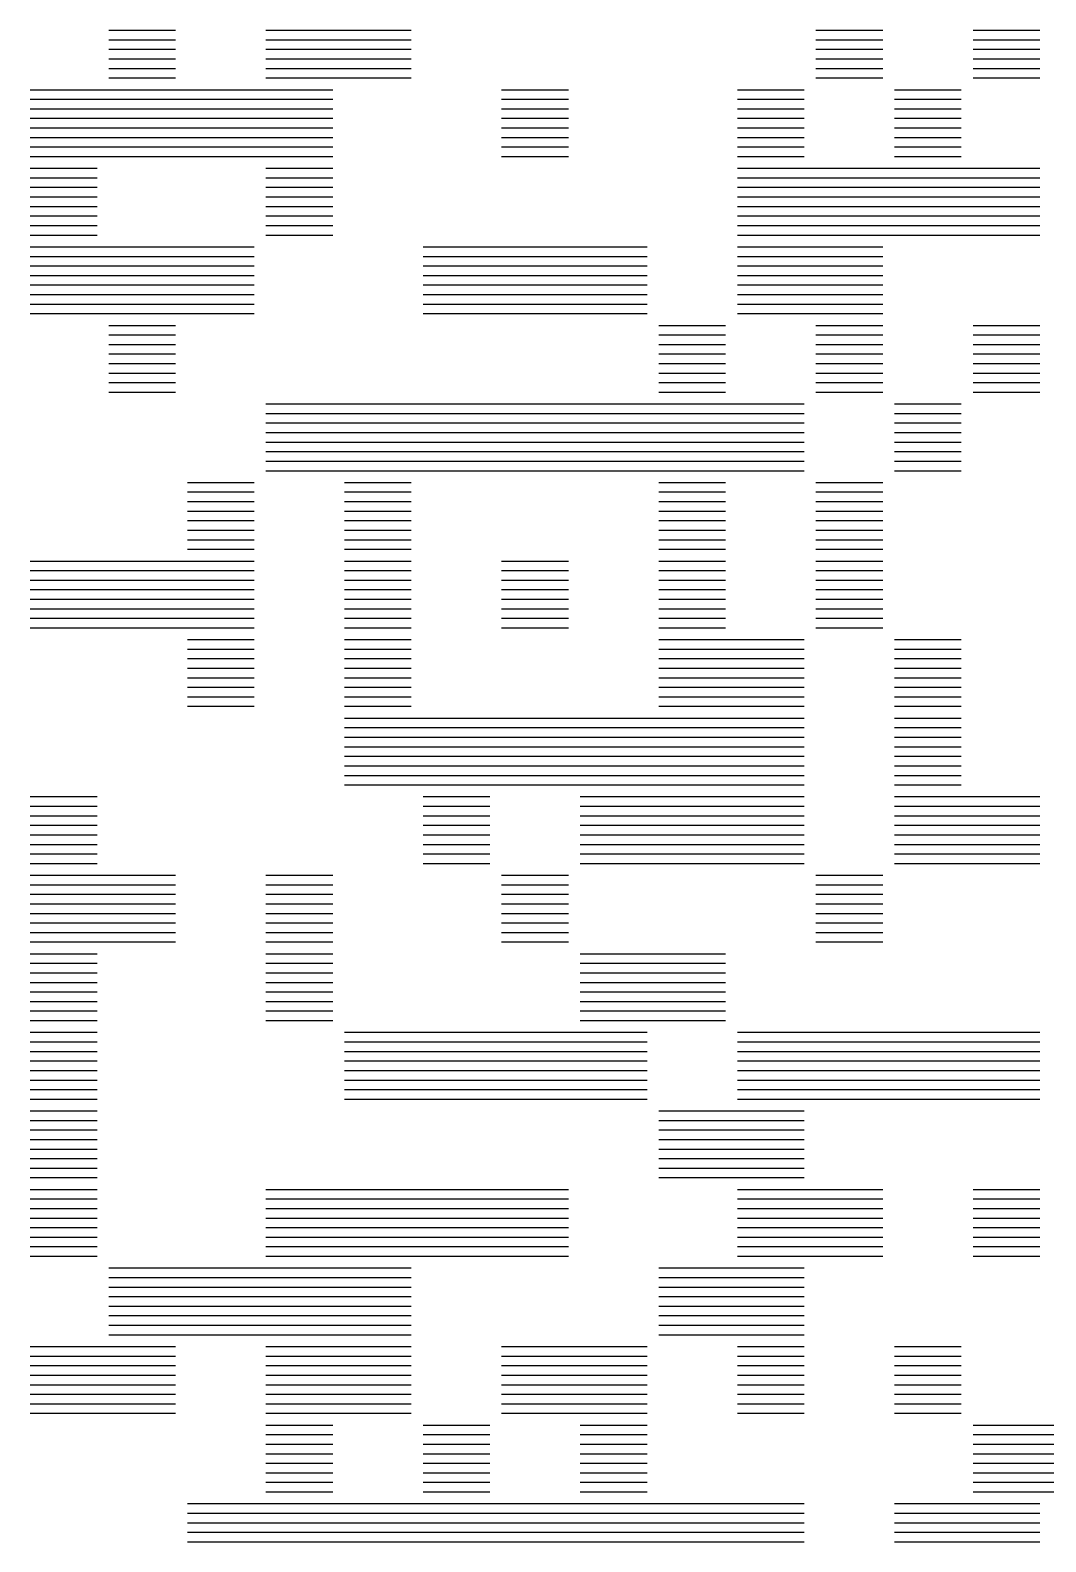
# Model space of a CAD drawing. Extents: x 7 to 280, y 7 to 360.
# Drawn here: x 101.86 to 114.79, y 98.45 to 117.69 of the extents above; entities that cross this region are included whole.
import ezdxf

# ---------------------------------------------------------------- set-up
doc = ezdxf.new("R2010")
doc.units = 0
doc.layers.add('SCORE', color=5, linetype='CONTINUOUS')

msp = doc.modelspace()

# ---------------------------------------------------------------- linework, layer by layer
at = {"layer": 'SCORE'}
for p, q in [((102.865, 117.6921), (103.715, 117.6921)), ((104.865, 117.6921), (106.715, 117.6921)), ((111.865, 117.6921), (112.715, 117.6921)), ((113.865, 117.6921), (114.715, 117.6921)), ((102.865, 117.5707), (103.715, 117.5707)), ((102.865, 117.4493), (103.715, 117.4493)), ((104.865, 117.5707), (106.715, 117.5707)), ((104.865, 117.4493), (106.715, 117.4493)), ((111.865, 117.5707), (112.715, 117.5707)), ((111.865, 117.4493), (112.715, 117.4493)), ((113.865, 117.5707), (114.715, 117.5707)), ((113.865, 117.4493), (114.715, 117.4493)), ((102.865, 117.3279), (103.715, 117.3279)), ((102.865, 117.2064), (103.715, 117.2064)), ((104.865, 117.3279), (106.715, 117.3279)), ((104.865, 117.2064), (106.715, 117.2064)), ((111.865, 117.3279), (112.715, 117.3279)), ((111.865, 117.2064), (112.715, 117.2064)), ((113.865, 117.3279), (114.715, 117.3279)), ((113.865, 117.2064), (114.715, 117.2064)), ((102.865, 117.085), (103.715, 117.085)), ((104.865, 117.085), (106.715, 117.085)), ((111.865, 117.085), (112.715, 117.085)), ((113.865, 117.085), (114.715, 117.085)), ((101.865, 116.935), (105.715, 116.935)), ((101.865, 116.8136), (105.715, 116.8136)), ((107.865, 116.935), (108.715, 116.935)), ((107.865, 116.8136), (108.715, 116.8136)), ((110.865, 116.935), (111.715, 116.935)), ((110.865, 116.8136), (111.715, 116.8136)), ((112.865, 116.935), (113.715, 116.935)), ((112.865, 116.8136), (113.715, 116.8136)), ((101.865, 116.6921), (105.715, 116.6921)), ((107.865, 116.6921), (108.715, 116.6921)), ((110.865, 116.6921), (111.715, 116.6921)), ((112.865, 116.6921), (113.715, 116.6921)), ((101.865, 116.5707), (105.715, 116.5707)), ((101.865, 116.4493), (105.715, 116.4493)), ((107.865, 116.5707), (108.715, 116.5707)), ((107.865, 116.4493), (108.715, 116.4493)), ((110.865, 116.5707), (111.715, 116.5707)), ((110.865, 116.4493), (111.715, 116.4493)), ((112.865, 116.5707), (113.715, 116.5707)), ((112.865, 116.4493), (113.715, 116.4493)), ((101.865, 116.3279), (105.715, 116.3279)), ((107.865, 116.3279), (108.715, 116.3279)), ((110.865, 116.3279), (111.715, 116.3279)), ((112.865, 116.3279), (113.715, 116.3279)), ((101.865, 116.2064), (105.715, 116.2064)), ((101.865, 116.085), (105.715, 116.085)), ((107.865, 116.2064), (108.715, 116.2064)), ((107.865, 116.085), (108.715, 116.085)), ((110.865, 116.2064), (111.715, 116.2064)), ((110.865, 116.085), (111.715, 116.085)), ((112.865, 116.2064), (113.715, 116.2064)), ((112.865, 116.085), (113.715, 116.085)), ((101.865, 115.935), (102.715, 115.935)), ((104.865, 115.935), (105.715, 115.935)), ((110.865, 115.935), (114.715, 115.935)), ((101.865, 115.8136), (102.715, 115.8136)), ((101.865, 115.6921), (102.715, 115.6921)), ((104.865, 115.8136), (105.715, 115.8136)), ((104.865, 115.6921), (105.715, 115.6921)), ((110.865, 115.8136), (114.715, 115.8136)), ((110.865, 115.6921), (114.715, 115.6921)), ((101.865, 115.5707), (102.715, 115.5707)), ((104.865, 115.5707), (105.715, 115.5707)), ((110.865, 115.5707), (114.715, 115.5707)), ((101.865, 115.4493), (102.715, 115.4493)), ((101.865, 115.3279), (102.715, 115.3279)), ((104.865, 115.4493), (105.715, 115.4493)), ((104.865, 115.3279), (105.715, 115.3279)), ((110.865, 115.4493), (114.715, 115.4493)), ((110.865, 115.3279), (114.715, 115.3279)), ((101.865, 115.2064), (102.715, 115.2064)), ((101.865, 115.085), (102.715, 115.085)), ((104.865, 115.2064), (105.715, 115.2064)), ((104.865, 115.085), (105.715, 115.085)), ((110.865, 115.2064), (114.715, 115.2064)), ((110.865, 115.085), (114.715, 115.085)), ((101.865, 114.935), (104.715, 114.935)), ((106.865, 114.935), (109.715, 114.935)), ((110.865, 114.935), (112.715, 114.935)), ((101.865, 114.8136), (104.715, 114.8136)), ((101.865, 114.6921), (104.715, 114.6921)), ((106.865, 114.8136), (109.715, 114.8136)), ((106.865, 114.6921), (109.715, 114.6921)), ((110.865, 114.8136), (112.715, 114.8136)), ((110.865, 114.6921), (112.715, 114.6921)), ((101.865, 114.5707), (104.715, 114.5707)), ((106.865, 114.5707), (109.715, 114.5707)), ((110.865, 114.5707), (112.715, 114.5707)), ((101.865, 114.4493), (104.715, 114.4493)), ((101.865, 114.3279), (104.715, 114.3279)), ((106.865, 114.4493), (109.715, 114.4493)), ((106.865, 114.3279), (109.715, 114.3279)), ((110.865, 114.4493), (112.715, 114.4493)), ((110.865, 114.3279), (112.715, 114.3279)), ((101.865, 114.2064), (104.715, 114.2064)), ((106.865, 114.2064), (109.715, 114.2064)), ((110.865, 114.2064), (112.715, 114.2064)), ((101.865, 114.085), (104.715, 114.085)), ((102.865, 113.935), (103.715, 113.935)), ((106.865, 114.085), (109.715, 114.085)), ((109.865, 113.935), (110.715, 113.935)), ((110.865, 114.085), (112.715, 114.085)), ((111.865, 113.935), (112.715, 113.935)), ((113.865, 113.935), (114.715, 113.935)), ((102.865, 113.8136), (103.715, 113.8136)), ((109.865, 113.8136), (110.715, 113.8136)), ((111.865, 113.8136), (112.715, 113.8136)), ((113.865, 113.8136), (114.715, 113.8136)), ((102.865, 113.6921), (103.715, 113.6921)), ((102.865, 113.5707), (103.715, 113.5707)), ((109.865, 113.6921), (110.715, 113.6921)), ((109.865, 113.5707), (110.715, 113.5707)), ((111.865, 113.6921), (112.715, 113.6921)), ((111.865, 113.5707), (112.715, 113.5707)), ((113.865, 113.6921), (114.715, 113.6921)), ((113.865, 113.5707), (114.715, 113.5707)), ((102.865, 113.4493), (103.715, 113.4493)), ((109.865, 113.4493), (110.715, 113.4493)), ((111.865, 113.4493), (112.715, 113.4493)), ((113.865, 113.4493), (114.715, 113.4493)), ((102.865, 113.3279), (103.715, 113.3279)), ((102.865, 113.2064), (103.715, 113.2064)), ((109.865, 113.3279), (110.715, 113.3279)), ((109.865, 113.2064), (110.715, 113.2064)), ((111.865, 113.3279), (112.715, 113.3279)), ((111.865, 113.2064), (112.715, 113.2064)), ((113.865, 113.3279), (114.715, 113.3279)), ((113.865, 113.2064), (114.715, 113.2064)), ((102.865, 113.085), (103.715, 113.085)), ((109.865, 113.085), (110.715, 113.085)), ((111.865, 113.085), (112.715, 113.085)), ((113.865, 113.085), (114.715, 113.085)), ((104.865, 112.935), (111.715, 112.935)), ((104.865, 112.8136), (111.715, 112.8136)), ((112.865, 112.935), (113.715, 112.935)), ((112.865, 112.8136), (113.715, 112.8136)), ((104.865, 112.6921), (111.715, 112.6921)), ((104.865, 112.5707), (111.715, 112.5707)), ((112.865, 112.6921), (113.715, 112.6921)), ((112.865, 112.5707), (113.715, 112.5707)), ((104.865, 112.4493), (111.715, 112.4493)), ((112.865, 112.4493), (113.715, 112.4493)), ((104.865, 112.3279), (111.715, 112.3279)), ((104.865, 112.2064), (111.715, 112.2064)), ((112.865, 112.3279), (113.715, 112.3279)), ((112.865, 112.2064), (113.715, 112.2064)), ((104.865, 112.085), (111.715, 112.085)), ((112.865, 112.085), (113.715, 112.085)), ((103.865, 111.935), (104.715, 111.935)), ((103.865, 111.8136), (104.715, 111.8136)), ((105.865, 111.935), (106.715, 111.935)), ((105.865, 111.8136), (106.715, 111.8136)), ((109.865, 111.935), (110.715, 111.935)), ((109.865, 111.8136), (110.715, 111.8136)), ((111.865, 111.935), (112.715, 111.935)), ((111.865, 111.8136), (112.715, 111.8136)), ((103.865, 111.6921), (104.715, 111.6921)), ((105.865, 111.6921), (106.715, 111.6921)), ((109.865, 111.6921), (110.715, 111.6921)), ((111.865, 111.6921), (112.715, 111.6921)), ((103.865, 111.5707), (104.715, 111.5707)), ((103.865, 111.4493), (104.715, 111.4493)), ((105.865, 111.5707), (106.715, 111.5707)), ((105.865, 111.4493), (106.715, 111.4493)), ((109.865, 111.5707), (110.715, 111.5707)), ((109.865, 111.4493), (110.715, 111.4493)), ((111.865, 111.5707), (112.715, 111.5707)), ((111.865, 111.4493), (112.715, 111.4493)), ((103.865, 111.3279), (104.715, 111.3279)), ((105.865, 111.3279), (106.715, 111.3279)), ((109.865, 111.3279), (110.715, 111.3279)), ((111.865, 111.3279), (112.715, 111.3279)), ((103.865, 111.2064), (104.715, 111.2064)), ((103.865, 111.085), (104.715, 111.085)), ((105.865, 111.2064), (106.715, 111.2064)), ((105.865, 111.085), (106.715, 111.085)), ((109.865, 111.2064), (110.715, 111.2064)), ((109.865, 111.085), (110.715, 111.085)), ((111.865, 111.2064), (112.715, 111.2064)), ((111.865, 111.085), (112.715, 111.085)), ((101.865, 110.935), (104.715, 110.935)), ((105.865, 110.935), (106.715, 110.935)), ((107.865, 110.935), (108.715, 110.935)), ((109.865, 110.935), (110.715, 110.935)), ((111.865, 110.935), (112.715, 110.935)), ((101.865, 110.8136), (104.715, 110.8136)), ((101.865, 110.6921), (104.715, 110.6921)), ((105.865, 110.8136), (106.715, 110.8136)), ((105.865, 110.6921), (106.715, 110.6921)), ((107.865, 110.8136), (108.715, 110.8136)), ((107.865, 110.6921), (108.715, 110.6921)), ((109.865, 110.8136), (110.715, 110.8136)), ((109.865, 110.6921), (110.715, 110.6921)), ((111.865, 110.8136), (112.715, 110.8136)), ((111.865, 110.6921), (112.715, 110.6921)), ((101.865, 110.5707), (104.715, 110.5707)), ((105.865, 110.5707), (106.715, 110.5707)), ((107.865, 110.5707), (108.715, 110.5707)), ((109.865, 110.5707), (110.715, 110.5707)), ((111.865, 110.5707), (112.715, 110.5707)), ((101.865, 110.4493), (104.715, 110.4493)), ((101.865, 110.3279), (104.715, 110.3279)), ((105.865, 110.4493), (106.715, 110.4493)), ((105.865, 110.3279), (106.715, 110.3279)), ((107.865, 110.4493), (108.715, 110.4493)), ((107.865, 110.3279), (108.715, 110.3279)), ((109.865, 110.4493), (110.715, 110.4493)), ((109.865, 110.3279), (110.715, 110.3279)), ((111.865, 110.4493), (112.715, 110.4493)), ((111.865, 110.3279), (112.715, 110.3279)), ((101.865, 110.2064), (104.715, 110.2064)), ((101.865, 110.085), (104.715, 110.085)), ((105.865, 110.2064), (106.715, 110.2064)), ((105.865, 110.085), (106.715, 110.085)), ((107.865, 110.2064), (108.715, 110.2064)), ((107.865, 110.085), (108.715, 110.085)), ((109.865, 110.2064), (110.715, 110.2064)), ((109.865, 110.085), (110.715, 110.085)), ((111.865, 110.2064), (112.715, 110.2064)), ((111.865, 110.085), (112.715, 110.085)), ((103.865, 109.935), (104.715, 109.935)), ((105.865, 109.935), (106.715, 109.935)), ((109.865, 109.935), (111.715, 109.935)), ((112.865, 109.935), (113.715, 109.935)), ((103.865, 109.8136), (104.715, 109.8136)), ((103.865, 109.6921), (104.715, 109.6921)), ((105.865, 109.8136), (106.715, 109.8136)), ((105.865, 109.6921), (106.715, 109.6921)), ((109.865, 109.8136), (111.715, 109.8136)), ((109.865, 109.6921), (111.715, 109.6921)), ((112.865, 109.8136), (113.715, 109.8136)), ((112.865, 109.6921), (113.715, 109.6921)), ((103.865, 109.5707), (104.715, 109.5707)), ((105.865, 109.5707), (106.715, 109.5707)), ((109.865, 109.5707), (111.715, 109.5707)), ((112.865, 109.5707), (113.715, 109.5707)), ((103.865, 109.4493), (104.715, 109.4493)), ((103.865, 109.3279), (104.715, 109.3279)), ((105.865, 109.4493), (106.715, 109.4493)), ((105.865, 109.3279), (106.715, 109.3279)), ((109.865, 109.4493), (111.715, 109.4493)), ((109.865, 109.3279), (111.715, 109.3279)), ((112.865, 109.4493), (113.715, 109.4493)), ((112.865, 109.3279), (113.715, 109.3279)), ((103.865, 109.2064), (104.715, 109.2064)), ((105.865, 109.2064), (106.715, 109.2064)), ((109.865, 109.2064), (111.715, 109.2064)), ((112.865, 109.2064), (113.715, 109.2064)), ((103.865, 109.085), (104.715, 109.085)), ((105.865, 109.085), (106.715, 109.085)), ((105.865, 108.935), (111.715, 108.935)), ((109.865, 109.085), (111.715, 109.085)), ((112.865, 109.085), (113.715, 109.085)), ((112.865, 108.935), (113.715, 108.935)), ((105.865, 108.8136), (111.715, 108.8136)), ((112.865, 108.8136), (113.715, 108.8136)), ((105.865, 108.6921), (111.715, 108.6921)), ((105.865, 108.5707), (111.715, 108.5707)), ((112.865, 108.6921), (113.715, 108.6921)), ((112.865, 108.5707), (113.715, 108.5707)), ((105.865, 108.4493), (111.715, 108.4493)), ((112.865, 108.4493), (113.715, 108.4493)), ((105.865, 108.3279), (111.715, 108.3279)), ((105.865, 108.2064), (111.715, 108.2064)), ((112.865, 108.3279), (113.715, 108.3279)), ((112.865, 108.2064), (113.715, 108.2064)), ((105.865, 108.085), (111.715, 108.085)), ((112.865, 108.085), (113.715, 108.085)), ((101.865, 107.935), (102.715, 107.935)), ((101.865, 107.8136), (102.715, 107.8136)), ((106.865, 107.935), (107.715, 107.935)), ((106.865, 107.8136), (107.715, 107.8136)), ((108.865, 107.935), (111.715, 107.935)), ((108.865, 107.8136), (111.715, 107.8136)), ((112.865, 107.935), (114.715, 107.935)), ((112.865, 107.8136), (114.715, 107.8136)), ((101.865, 107.6921), (102.715, 107.6921)), ((101.865, 107.5707), (102.715, 107.5707)), ((106.865, 107.6921), (107.715, 107.6921)), ((106.865, 107.5707), (107.715, 107.5707)), ((108.865, 107.6921), (111.715, 107.6921)), ((108.865, 107.5707), (111.715, 107.5707)), ((112.865, 107.6921), (114.715, 107.6921)), ((112.865, 107.5707), (114.715, 107.5707)), ((101.865, 107.4493), (102.715, 107.4493)), ((106.865, 107.4493), (107.715, 107.4493)), ((108.865, 107.4493), (111.715, 107.4493)), ((112.865, 107.4493), (114.715, 107.4493)), ((101.865, 107.3279), (102.715, 107.3279)), ((101.865, 107.2064), (102.715, 107.2064)), ((106.865, 107.3279), (107.715, 107.3279)), ((106.865, 107.2064), (107.715, 107.2064)), ((108.865, 107.3279), (111.715, 107.3279)), ((108.865, 107.2064), (111.715, 107.2064)), ((112.865, 107.3279), (114.715, 107.3279)), ((112.865, 107.2064), (114.715, 107.2064)), ((101.865, 107.085), (102.715, 107.085)), ((106.865, 107.085), (107.715, 107.085)), ((108.865, 107.085), (111.715, 107.085)), ((112.865, 107.085), (114.715, 107.085)), ((101.865, 106.935), (103.715, 106.935)), ((101.865, 106.8136), (103.715, 106.8136)), ((104.865, 106.935), (105.715, 106.935)), ((104.865, 106.8136), (105.715, 106.8136)), ((107.865, 106.935), (108.715, 106.935)), ((107.865, 106.8136), (108.715, 106.8136)), ((111.865, 106.935), (112.715, 106.935)), ((111.865, 106.8136), (112.715, 106.8136)), ((101.865, 106.6921), (103.715, 106.6921)), ((104.865, 106.6921), (105.715, 106.6921)), ((107.865, 106.6921), (108.715, 106.6921)), ((111.865, 106.6921), (112.715, 106.6921)), ((101.865, 106.5707), (103.715, 106.5707)), ((101.865, 106.4493), (103.715, 106.4493)), ((104.865, 106.5707), (105.715, 106.5707)), ((104.865, 106.4493), (105.715, 106.4493)), ((107.865, 106.5707), (108.715, 106.5707)), ((107.865, 106.4493), (108.715, 106.4493)), ((111.865, 106.5707), (112.715, 106.5707)), ((111.865, 106.4493), (112.715, 106.4493)), ((101.865, 106.3279), (103.715, 106.3279)), ((104.865, 106.3279), (105.715, 106.3279)), ((107.865, 106.3279), (108.715, 106.3279)), ((111.865, 106.3279), (112.715, 106.3279)), ((101.865, 106.2064), (103.715, 106.2064)), ((101.865, 106.085), (103.715, 106.085)), ((104.865, 106.2064), (105.715, 106.2064)), ((104.865, 106.085), (105.715, 106.085)), ((107.865, 106.2064), (108.715, 106.2064)), ((107.865, 106.085), (108.715, 106.085)), ((111.865, 106.2064), (112.715, 106.2064)), ((111.865, 106.085), (112.715, 106.085)), ((101.865, 105.935), (102.715, 105.935)), ((104.865, 105.935), (105.715, 105.935)), ((108.865, 105.935), (110.715, 105.935)), ((101.865, 105.8136), (102.715, 105.8136)), ((101.865, 105.6921), (102.715, 105.6921)), ((104.865, 105.8136), (105.715, 105.8136)), ((104.865, 105.6921), (105.715, 105.6921)), ((108.865, 105.8136), (110.715, 105.8136)), ((108.865, 105.6921), (110.715, 105.6921)), ((101.865, 105.5707), (102.715, 105.5707)), ((104.865, 105.5707), (105.715, 105.5707)), ((108.865, 105.5707), (110.715, 105.5707)), ((101.865, 105.4493), (102.715, 105.4493)), ((101.865, 105.3279), (102.715, 105.3279)), ((104.865, 105.4493), (105.715, 105.4493)), ((104.865, 105.3279), (105.715, 105.3279)), ((108.865, 105.4493), (110.715, 105.4493)), ((108.865, 105.3279), (110.715, 105.3279)), ((101.865, 105.2064), (102.715, 105.2064)), ((101.865, 105.085), (102.715, 105.085)), ((104.865, 105.2064), (105.715, 105.2064)), ((104.865, 105.085), (105.715, 105.085)), ((108.865, 105.2064), (110.715, 105.2064)), ((108.865, 105.085), (110.715, 105.085)), ((101.865, 104.935), (102.715, 104.935)), ((105.865, 104.935), (109.715, 104.935)), ((110.865, 104.935), (114.715, 104.935)), ((101.865, 104.8136), (102.715, 104.8136)), ((101.865, 104.6921), (102.715, 104.6921)), ((105.865, 104.8136), (109.715, 104.8136)), ((105.865, 104.6921), (109.715, 104.6921)), ((110.865, 104.8136), (114.715, 104.8136)), ((110.865, 104.6921), (114.715, 104.6921)), ((101.865, 104.5707), (102.715, 104.5707)), ((105.865, 104.5707), (109.715, 104.5707)), ((110.865, 104.5707), (114.715, 104.5707)), ((101.865, 104.4493), (102.715, 104.4493)), ((101.865, 104.3279), (102.715, 104.3279)), ((105.865, 104.4493), (109.715, 104.4493)), ((105.865, 104.3279), (109.715, 104.3279)), ((110.865, 104.4493), (114.715, 104.4493)), ((110.865, 104.3279), (114.715, 104.3279)), ((101.865, 104.2064), (102.715, 104.2064)), ((105.865, 104.2064), (109.715, 104.2064)), ((110.865, 104.2064), (114.715, 104.2064)), ((101.865, 104.085), (102.715, 104.085)), ((101.865, 103.935), (102.715, 103.935)), ((105.865, 104.085), (109.715, 104.085)), ((109.865, 103.935), (111.715, 103.935)), ((110.865, 104.085), (114.715, 104.085)), ((101.865, 103.8136), (102.715, 103.8136)), ((109.865, 103.8136), (111.715, 103.8136)), ((101.865, 103.6921), (102.715, 103.6921)), ((101.865, 103.5707), (102.715, 103.5707)), ((109.865, 103.6921), (111.715, 103.6921)), ((109.865, 103.5707), (111.715, 103.5707)), ((101.865, 103.4493), (102.715, 103.4493)), ((109.865, 103.4493), (111.715, 103.4493)), ((101.865, 103.3279), (102.715, 103.3279)), ((101.865, 103.2064), (102.715, 103.2064)), ((109.865, 103.3279), (111.715, 103.3279)), ((109.865, 103.2064), (111.715, 103.2064)), ((101.865, 103.085), (102.715, 103.085)), ((109.865, 103.085), (111.715, 103.085)), ((101.865, 102.935), (102.715, 102.935)), ((101.865, 102.8136), (102.715, 102.8136)), ((104.865, 102.935), (108.715, 102.935)), ((104.865, 102.8136), (108.715, 102.8136)), ((110.865, 102.935), (112.715, 102.935)), ((110.865, 102.8136), (112.715, 102.8136)), ((113.865, 102.935), (114.715, 102.935)), ((113.865, 102.8136), (114.715, 102.8136)), ((101.865, 102.6921), (102.715, 102.6921)), ((101.865, 102.5707), (102.715, 102.5707)), ((104.865, 102.6921), (108.715, 102.6921)), ((104.865, 102.5707), (108.715, 102.5707)), ((110.865, 102.6921), (112.715, 102.6921)), ((110.865, 102.5707), (112.715, 102.5707)), ((113.865, 102.6921), (114.715, 102.6921)), ((113.865, 102.5707), (114.715, 102.5707)), ((101.865, 102.4493), (102.715, 102.4493)), ((104.865, 102.4493), (108.715, 102.4493)), ((110.865, 102.4493), (112.715, 102.4493)), ((113.865, 102.4493), (114.715, 102.4493)), ((101.865, 102.3279), (102.715, 102.3279)), ((101.865, 102.2064), (102.715, 102.2064)), ((104.865, 102.3279), (108.715, 102.3279)), ((104.865, 102.2064), (108.715, 102.2064)), ((110.865, 102.3279), (112.715, 102.3279)), ((110.865, 102.2064), (112.715, 102.2064)), ((113.865, 102.3279), (114.715, 102.3279)), ((113.865, 102.2064), (114.715, 102.2064)), ((101.865, 102.085), (102.715, 102.085)), ((104.865, 102.085), (108.715, 102.085)), ((110.865, 102.085), (112.715, 102.085)), ((113.865, 102.085), (114.715, 102.085)), ((102.865, 101.935), (106.715, 101.935)), ((102.865, 101.8136), (106.715, 101.8136)), ((109.865, 101.935), (111.715, 101.935)), ((109.865, 101.8136), (111.715, 101.8136)), ((102.865, 101.6921), (106.715, 101.6921)), ((109.865, 101.6921), (111.715, 101.6921)), ((102.865, 101.5707), (106.715, 101.5707)), ((102.865, 101.4493), (106.715, 101.4493)), ((109.865, 101.5707), (111.715, 101.5707)), ((109.865, 101.4493), (111.715, 101.4493)), ((102.865, 101.3279), (106.715, 101.3279)), ((109.865, 101.3279), (111.715, 101.3279)), ((102.865, 101.2064), (106.715, 101.2064)), ((102.865, 101.085), (106.715, 101.085)), ((109.865, 101.2064), (111.715, 101.2064)), ((109.865, 101.085), (111.715, 101.085)), ((101.865, 100.935), (103.715, 100.935)), ((104.865, 100.935), (106.715, 100.935)), ((107.865, 100.935), (109.715, 100.935)), ((110.865, 100.935), (111.715, 100.935)), ((112.865, 100.935), (113.715, 100.935)), ((101.865, 100.8136), (103.715, 100.8136)), ((101.865, 100.6921), (103.715, 100.6921)), ((104.865, 100.8136), (106.715, 100.8136)), ((104.865, 100.6921), (106.715, 100.6921)), ((107.865, 100.8136), (109.715, 100.8136)), ((107.865, 100.6921), (109.715, 100.6921)), ((110.865, 100.8136), (111.715, 100.8136)), ((110.865, 100.6921), (111.715, 100.6921)), ((112.865, 100.8136), (113.715, 100.8136)), ((112.865, 100.6921), (113.715, 100.6921)), ((101.865, 100.5707), (103.715, 100.5707)), ((101.865, 100.4493), (103.715, 100.4493)), ((104.865, 100.5707), (106.715, 100.5707)), ((104.865, 100.4493), (106.715, 100.4493)), ((107.865, 100.5707), (109.715, 100.5707)), ((107.865, 100.4493), (109.715, 100.4493)), ((110.865, 100.5707), (111.715, 100.5707)), ((110.865, 100.4493), (111.715, 100.4493)), ((112.865, 100.5707), (113.715, 100.5707)), ((112.865, 100.4493), (113.715, 100.4493)), ((101.865, 100.3279), (103.715, 100.3279)), ((104.865, 100.3279), (106.715, 100.3279)), ((107.865, 100.3279), (109.715, 100.3279)), ((110.865, 100.3279), (111.715, 100.3279)), ((112.865, 100.3279), (113.715, 100.3279)), ((101.865, 100.2064), (103.715, 100.2064)), ((101.865, 100.085), (103.715, 100.085)), ((104.865, 100.2064), (106.715, 100.2064)), ((104.865, 100.085), (106.715, 100.085)), ((107.865, 100.2064), (109.715, 100.2064)), ((107.865, 100.085), (109.715, 100.085)), ((110.865, 100.2064), (111.715, 100.2064)), ((110.865, 100.085), (111.715, 100.085)), ((112.865, 100.2064), (113.715, 100.2064)), ((112.865, 100.085), (113.715, 100.085)), ((104.865, 99.935), (105.715, 99.935)), ((106.865, 99.935), (107.715, 99.935)), ((108.865, 99.935), (109.715, 99.935)), ((113.865, 99.935), (116.715, 99.935)), ((104.865, 99.8136), (105.715, 99.8136)), ((104.865, 99.6921), (105.715, 99.6921)), ((106.865, 99.8136), (107.715, 99.8136)), ((106.865, 99.6921), (107.715, 99.6921)), ((108.865, 99.8136), (109.715, 99.8136)), ((108.865, 99.6921), (109.715, 99.6921)), ((113.865, 99.8136), (116.715, 99.8136)), ((113.865, 99.6921), (116.715, 99.6921)), ((104.865, 99.5707), (105.715, 99.5707)), ((106.865, 99.5707), (107.715, 99.5707)), ((108.865, 99.5707), (109.715, 99.5707)), ((113.865, 99.5707), (116.715, 99.5707)), ((104.865, 99.4493), (105.715, 99.4493)), ((104.865, 99.3279), (105.715, 99.3279)), ((106.865, 99.4493), (107.715, 99.4493)), ((106.865, 99.3279), (107.715, 99.3279)), ((108.865, 99.4493), (109.715, 99.4493)), ((108.865, 99.3279), (109.715, 99.3279)), ((113.865, 99.4493), (116.715, 99.4493)), ((113.865, 99.3279), (116.715, 99.3279)), ((104.865, 99.2064), (105.715, 99.2064)), ((106.865, 99.2064), (107.715, 99.2064)), ((108.865, 99.2064), (109.715, 99.2064)), ((113.865, 99.2064), (116.715, 99.2064)), ((103.865, 98.935), (111.715, 98.935)), ((104.865, 99.085), (105.715, 99.085)), ((106.865, 99.085), (107.715, 99.085)), ((108.865, 99.085), (109.715, 99.085)), ((112.865, 98.935), (114.715, 98.935)), ((113.865, 99.085), (116.715, 99.085)), ((103.865, 98.8136), (111.715, 98.8136)), ((112.865, 98.8136), (114.715, 98.8136)), ((103.865, 98.6921), (111.715, 98.6921)), ((103.865, 98.5707), (111.715, 98.5707)), ((112.865, 98.6921), (114.715, 98.6921)), ((112.865, 98.5707), (114.715, 98.5707)), ((103.865, 98.4493), (111.715, 98.4493)), ((112.865, 98.4493), (114.715, 98.4493))]:
    msp.add_line(p, q, dxfattribs=at)

doc.saveas('drawing.dxf')
